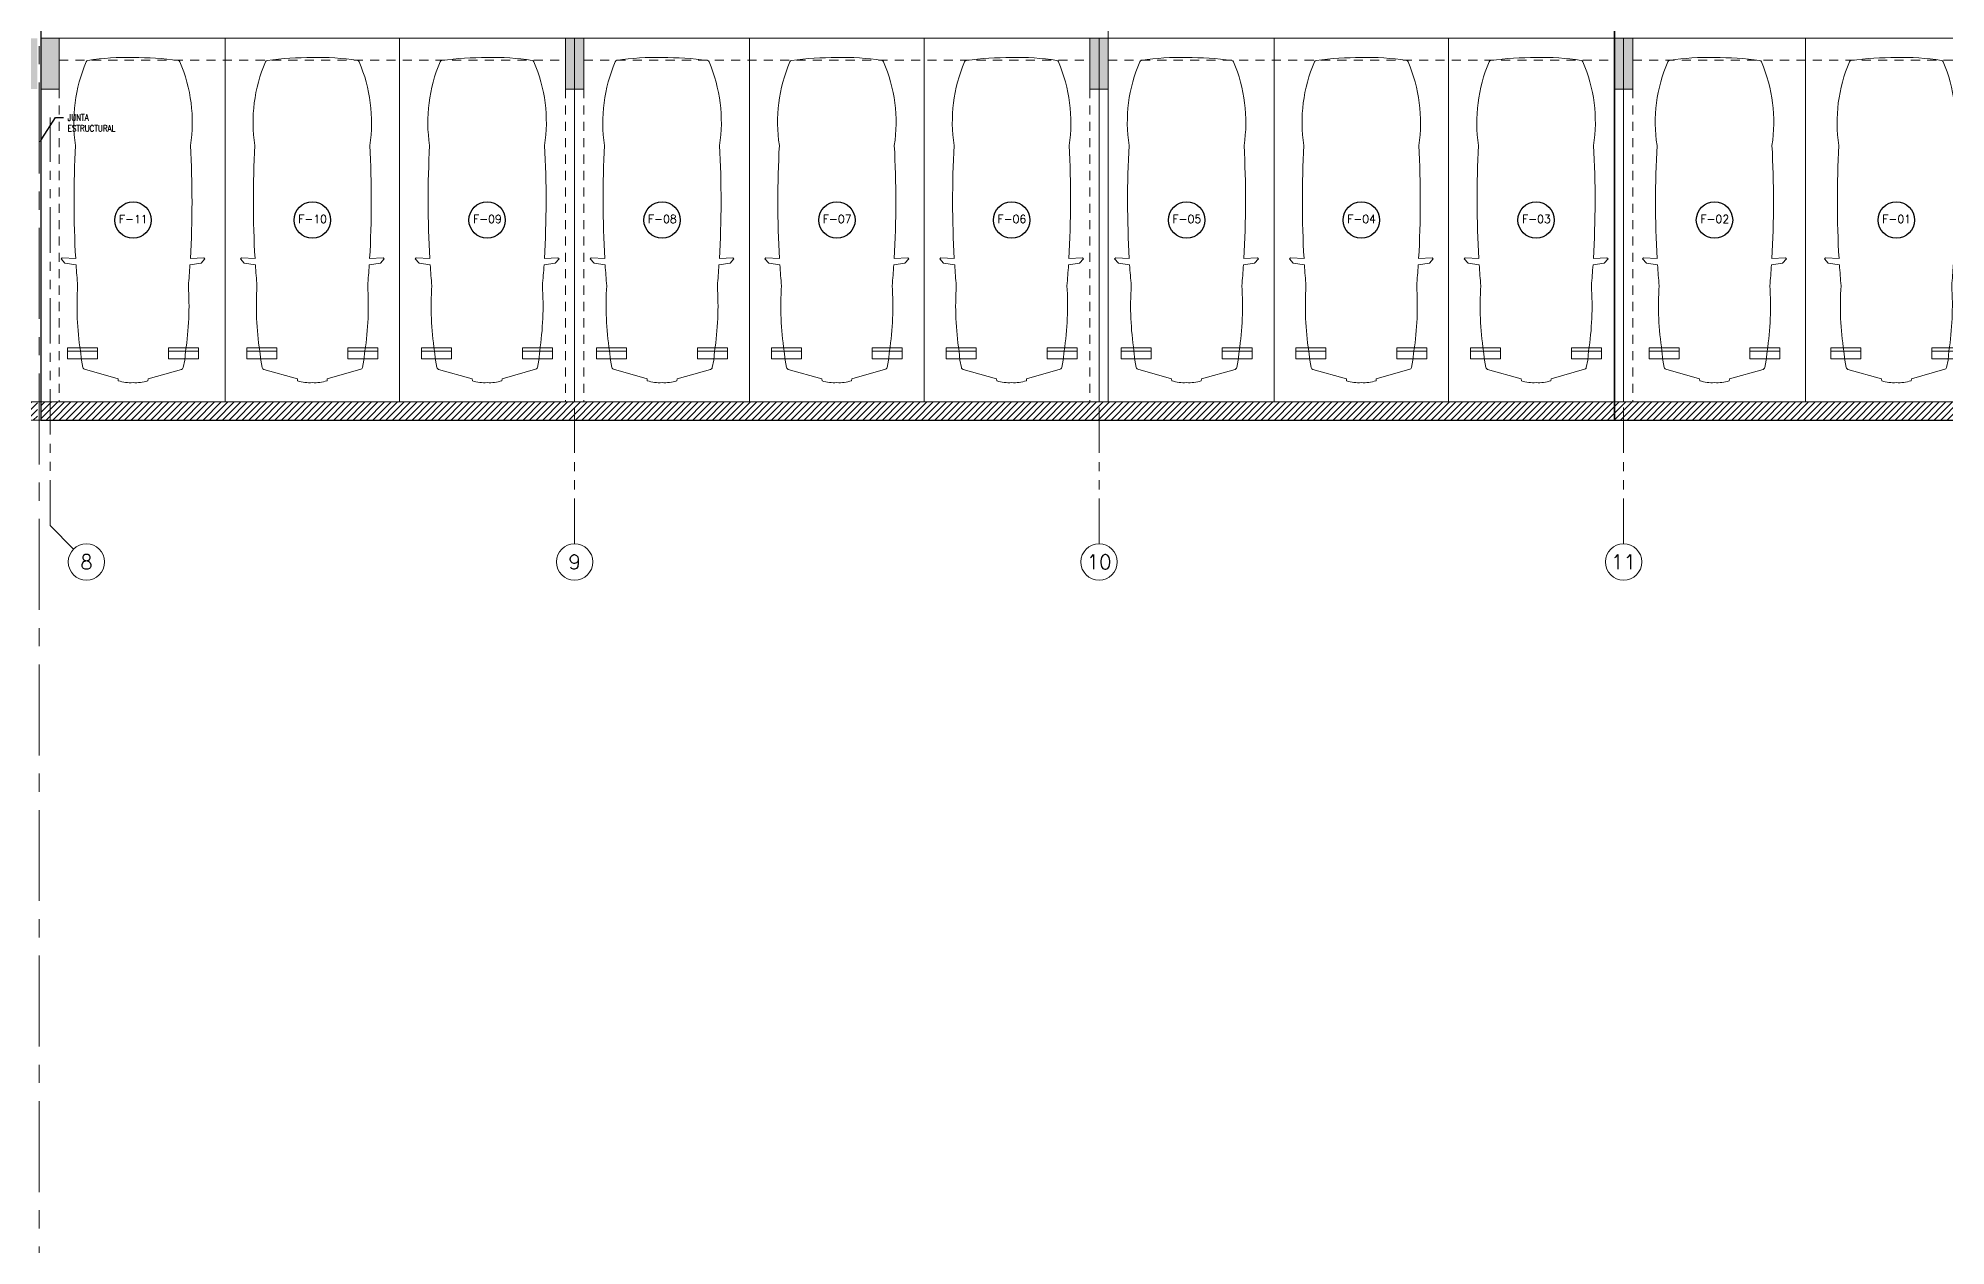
# Model space of a CAD drawing. Header units: millimetres. Extents: x 226317 to 226469, y 8188100 to 8188260.
# Drawn here: x 226388.48 to 226414.7, y 8188180.31 to 8188196.91 of the extents above; entities that cross this region are included whole.
import ezdxf
from ezdxf import colors
from ezdxf.entities.mleader import LeaderData, LeaderLine
from ezdxf.enums import TextEntityAlignment as Align
from ezdxf.math import Vec2, Vec3

# ---------------------------------------------------------------- set-up
doc = ezdxf.new("R2010")
doc.units = ezdxf.units.MM
for name, pattern in [('CENTER', [2, 1.25, -0.25, 0.25, -0.25]), ('HIDDEN2', [0.1875, 0.125, -0.0625]), ('PHANTOM', [2.5, 1.25, -0.25, 0.25, -0.25, 0.25, -0.25]), ('PHANTOM2', [1.25, 0.625, -0.125, 0.125, -0.125, 0.125, -0.125])]:
    doc.linetypes.add(name, pattern=pattern)
for name, color, linetype in [('A-COTAS INT', 8, 'Continuous'), ('A-EJES', 8, 'PHANTOM'), ('A-ESTRUCTURA-HATCH', 8, 'Continuous'), ('A-ESTRUCTURA-MUROS', 8, 'Continuous'), ('A-ESTRUCTURA-VIGAS', 8, 'HIDDEN2'), ('A-LINEAS', 8, 'Continuous'), ('A-MOBILIARIO', 8, 'Continuous'), ('A-NUMERO ESTAC', 8, 'Continuous'), ('A-PROYECCIONES', 8, 'HIDDEN2'), ('A-TEXTO-INDICACIONES', 8, 'Continuous')]:
    doc.layers.add(name, color=color, linetype=linetype)
doc.layers.add('A-ESTRUCTURA-PLACAS', color=8, linetype='Continuous', lineweight=35)
doc.layers.add('A-MUROS', color=8, linetype='Continuous', lineweight=30)
doc.layers.add('A-ETAPAS', color=8, linetype='Continuous', lineweight=35, plot=False)
doc.layers.add('A-ÁREA COMÚN', color=8, linetype='Continuous', plot=False)
doc.styles.add('ROMANS', font='ROMANS.shx', dxfattribs={"oblique": 10})
doc.styles.add('TXT_COTAS', font='romans.shx', dxfattribs={"width": 0.8})

# ---------------------------------------------------------------- blocks, each defined once
blk = doc.blocks.new('EST P1')
at = {"layer": 'A-ESTRUCTURA-HATCH', "lineweight": 0}
h = blk.add_hatch(dxfattribs=at)
h.set_pattern_fill('ANSI31', color=8, scale=0.02)
h.set_pattern_definition([(45, (-226392.07709, -8188203.05961), (-0.04490128060535, 0.04490128060535), [])])
h.paths.add_polyline_path([(-3.61, 5.05), (-3.61, 4.85), (-44.785, 4.85), (-44.785, -0.15), (-46.99, -0.15), (-46.99, -11.15), (-3.61, -11.15), (-3.61, -11.4), (-47.24, -11.4), (-47.24, 0.15), (-45.035, 0.15), (-45.035, 5.05)])
h.paths.add_polyline_path([(5.876, 4.85), (5.876, 5.05), (35.53, 5.05), (35.53, 4.85)])
h.paths.add_polyline_path([(47.915, 5.05), (35.58, 5.05), (35.58, 4.85), (47.915, 4.85)])
h.paths.add_polyline_path([(51.865, 4.85), (53.376, 4.85), (53.376, 5.05), (51.865, 5.05)])
edge = h.paths.add_edge_path()
edge.add_arc((63.301, -0.15), 9.7, 360, 540)
edge.add_line((53.601, -0.15), (53.801, -0.15))
edge.add_arc((63.301, -0.15), 9.5, 0.9047, 180, ccw=False)
edge.add_line((72.799, 0), (70.351, 0))
edge.add_line((70.351, 0), (70.351, -0.15))
edge.add_line((70.351, -0.15), (73.001, -0.15))
edge = h.paths.add_edge_path(flags=0)
edge.add_arc((63.301, -0.15), 3.3, 0.0009, 49.9947)
edge.add_line((65.422, 2.378), (65.422, -0.15))
edge.add_line((65.422, -0.15), (65.272, -0.15))
edge.add_line((65.272, -0.15), (65.272, 2.496))
edge.add_arc((63.301, -0.15), 3.3, 53.3166, 180)
edge.add_line((60.001, -0.15), (59.801, -0.15))
edge.add_arc((63.301, -0.15), 3.5, 2.4574, 179.9999, ccw=False)
edge.add_line((66.797, 0), (69.451, 0))
edge.add_line((69.451, 0), (69.451, -0.15))
edge.add_line((69.451, -0.15), (66.601, -0.15))
h.paths.add_polyline_path([(-3.56, -11.15), (35.53, -11.15), (35.53, -11.4), (-3.56, -11.4)])
h.paths.add_polyline_path([(35.58, -11.15), (71.88, -11.15), (71.88, -11.4), (35.58, -11.4)])
h = blk.add_hatch(color=8, dxfattribs=at)
h.dxf.hatch_style = 1
h.paths.add_polyline_path([(51.865, 5.05), (47.915, 5.05), (47.915, -0.15), (50.25, -0.15), (50.25, 0), (48.065, 0), (48.065, 2.05), (51.865, 2.05), (51.865, 2.2), (48.065, 2.2), (48.065, 4.85), (51.715, 4.85), (51.715, 3.2), (51.865, 3.2)])
h.paths.add_polyline_path([(1.925, -0.151), (-0.175, -0.151), (-0.175, 4.85), (-3.56, 4.85), (-3.56, 5.05), (3.775, 5.05), (3.775, 1.9), (3.625, 1.9), (3.625, 4.85), (-0.025, 4.85), (-0.025, 2.2), (1.925, 2.2), (1.925, 2.05), (-0.025, 2.05), (-0.025, 0), (1.925, -0.001)])
h.paths.add_polyline_path([(71.63, -6.15), (71.88, -6.15), (71.88, -6.85), (71.63, -6.85)])
h.paths.add_polyline_path([(64.42, -6.15), (64.67, -6.15), (64.67, -6.85), (64.42, -6.85)])
h.paths.add_polyline_path([(57.21, -6.15), (57.46, -6.15), (57.46, -6.85), (57.21, -6.85)])
h.paths.add_polyline_path([(50, -6.15), (50.25, -6.15), (50.25, -6.85), (50, -6.85)])
h.paths.add_polyline_path([(42.79, -6.15), (43.04, -6.15), (43.04, -6.85), (42.79, -6.85)])
h.paths.add_polyline_path([(42.79, 0.55), (43.04, 0.55), (43.04, -0.15), (42.79, -0.15)])
h.paths.add_polyline_path([(35.58, -6.15), (35.83, -6.15), (35.83, -6.85), (35.58, -6.85)])
h.paths.add_polyline_path([(35.58, 0.55), (35.83, 0.55), (35.83, -0.15), (35.58, -0.15)])
h.paths.add_polyline_path([(35.28, -6.15), (35.53, -6.15), (35.53, -6.85), (35.28, -6.85)])
h.paths.add_polyline_path([(35.28, 0.55), (35.53, 0.55), (35.53, -0.15), (35.28, -0.15)])
h.paths.add_polyline_path([(30.28, -6.15), (30.53, -6.15), (30.53, -6.85), (30.28, -6.85)])
h.paths.add_polyline_path([(30.28, 0.55), (30.53, 0.55), (30.53, -0.15), (30.28, -0.15)])
h.paths.add_polyline_path([(23.07, -6.15), (23.32, -6.15), (23.32, -6.85), (23.07, -6.85)])
h.paths.add_polyline_path([(23.07, 0.55), (23.32, 0.55), (23.32, -0.15), (23.07, -0.15)])
h.paths.add_polyline_path([(18.07, -6.15), (18.32, -6.15), (18.32, -6.85), (18.07, -6.85)])
h.paths.add_polyline_path([(18.07, 0.55), (18.32, 0.55), (18.32, -0.15), (18.07, -0.15)])
h.paths.add_polyline_path([(10.86, -6.15), (11.11, -6.15), (11.11, -6.85), (10.86, -6.85)])
h.paths.add_polyline_path([(10.86, 0.55), (11.11, 0.55), (11.11, -0.15), (10.86, -0.15)])
h.paths.add_polyline_path([(3.65, -6.15), (3.9, -6.15), (3.9, -6.85), (3.65, -6.85)])
h.paths.add_polyline_path([(3.6, 0.55), (3.9, 0.55), (3.9, -0.15), (3.6, -0.15)])
h.paths.add_polyline_path([(-3.56, -6.15), (-3.31, -6.15), (-3.31, -6.85), (-3.56, -6.85)])
h.paths.add_polyline_path([(-3.56, 0.55), (-3.31, 0.55), (-3.31, -0.15), (-3.56, -0.15)])
h.paths.add_polyline_path([(-3.86, -6.15), (-3.61, -6.15), (-3.61, -6.85), (-3.86, -6.85)])
h.paths.add_polyline_path([(-3.86, 0.55), (-3.61, 0.55), (-3.61, -0.15), (-3.86, -0.15)])
h.paths.add_polyline_path([(-11.07, -6.15), (-10.82, -6.15), (-10.82, -6.85), (-11.07, -6.85)])
h.paths.add_polyline_path([(-11.07, 0.55), (-10.82, 0.55), (-10.82, -0.15), (-11.07, -0.15)])
h.paths.add_polyline_path([(-18.28, -6.15), (-18.03, -6.15), (-18.03, -6.85), (-18.28, -6.85)])
h.paths.add_polyline_path([(-18.28, 0.55), (-18.03, 0.55), (-18.03, -0.15), (-18.28, -0.15)])
h.paths.add_polyline_path([(-25.49, -6.15), (-25.24, -6.15), (-25.24, -6.85), (-25.49, -6.85)])
h.paths.add_polyline_path([(-25.49, 0.55), (-25.24, 0.55), (-25.24, -0.15), (-25.49, -0.15)])
h.paths.add_polyline_path([(-32.7, -6.15), (-32.45, -6.15), (-32.45, -6.85), (-32.7, -6.85)])
h.paths.add_polyline_path([(-32.7, 0.55), (-32.45, 0.55), (-32.45, -0.15), (-32.7, -0.15)])
h.paths.add_polyline_path([(-39.91, -6.15), (-39.66, -6.15), (-39.66, -6.85), (-39.91, -6.85)])
h.paths.add_polyline_path([(-39.91, 0.55), (-39.66, 0.55), (-39.66, -0.15), (-39.91, -0.15)])
at = {"layer": 'A-ESTRUCTURA-MUROS', "color": 8, "lineweight": 0}
blk.add_lwpolyline([(-3.56, -11.15), (35.53, -11.15), (35.53, -11.4), (-3.56, -11.4)], close=True, dxfattribs=at)
at = {"layer": 'A-ESTRUCTURA-PLACAS', "color": 8, "lineweight": 0}
for points in [[(-3.56, -6.15), (-3.31, -6.15), (-3.31, -6.85), (-3.56, -6.85)], [(3.65, -6.15), (3.9, -6.15), (3.9, -6.85), (3.65, -6.85)], [(10.86, -6.15), (11.11, -6.15), (11.11, -6.85), (10.86, -6.85)], [(18.07, -6.15), (18.32, -6.15), (18.32, -6.85), (18.07, -6.85)]]:
    blk.add_lwpolyline(points, close=True, dxfattribs=at)
at = {"layer": 'A-ESTRUCTURA-VIGAS', "color": 8, "lineweight": 0}
for points in [[(3.901, -6.151), (10.86, -6.151)], [(-3.31, -6.45), (3.65, -6.45)], [(3.901, -6.451), (10.86, -6.451)], [(11.11, -6.45), (18.07, -6.45)], [(18.32, -6.45), (23.07, -6.45)], [(-3.56, -6.85), (-3.56, -11.15)], [(-3.31, -6.85), (-3.31, -11.15)], [(3.65, -6.85), (3.65, -11.15)], [(3.9, -6.85), (3.9, -11.15)], [(10.86, -6.85), (10.86, -11.15)], [(11.11, -6.85), (11.11, -11.15)], [(18.07, -6.85), (18.07, -11.15)], [(18.32, -6.85), (18.32, -11.15)]]:
    blk.add_lwpolyline(points, dxfattribs=at)
blk = doc.blocks.new('EJE')
at = {"linetype": 'Continuous'}
blk.add_circle((0, 0), 0.5, dxfattribs=at)
at = {"layer": 'A-TEXTO-INDICACIONES', "style": 'ROMANS'}
blk.add_attdef('EJE', text='', height=0.22, rotation=0, dxfattribs=at).set_placement((0.007, 0.028), align=Align.MIDDLE_CENTER)
blk = doc.blocks.new('numeración')
at = {"layer": 'A-NUMERO ESTAC', "color": 8, "lineweight": 0, "xscale": 0.5, "yscale": 0.5, "zscale": 0.5}
for p, values in [((-75.296, -18.2), {'EJE': 'F-11'}), ((-72.831, -18.199), {'EJE': 'F-10'}), ((-70.428, -18.199), {'EJE': 'F-09'}), ((-65.62, -18.199), {'EJE': 'F-07'}), ((-63.218, -18.199), {'EJE': 'F-06'}), ((-60.813, -18.199), {'EJE': 'F-05'}), ((-58.411, -18.199), {'EJE': 'F-04'}), ((-56.008, -18.199), {'EJE': 'F-03'}), ((-53.556, -18.199), {'EJE': 'F-02'}), ((-51.056, -18.199), {'EJE': 'F-01'})]:
    blk.add_blockref('EJE', p, dxfattribs=at).add_auto_attribs(values)
at = {"layer": 'A-NUMERO ESTAC', "color": 8, "lineweight": 0}
ref = blk.add_blockref('EJE', (-68.023, -18.199), dxfattribs=dict(at, xscale=0.5, yscale=0.5, zscale=0.5))
ref.add_attrib('EJE', 'F-08', dxfattribs={"layer": 'A-TEXTO-INDICACIONES', "color": 8, "height": 0.11, "rotation": 0, "style": 'ROMANS'}).set_placement((-68.02, -18.185), align=Align.MIDDLE_CENTER)
blk = doc.blocks.new('EJES 1P')
at = {"layer": 'A-EJES', "color": 8, "linetype": 'PHANTOM2', "lineweight": 0}
blk.add_line((41.898, -18.221), (41.574, -17.898), dxfattribs=at)
for points in [[(41.574, -17.898), (41.574, -12.292)], [(48.784, -18.151), (48.784, -12.292)], [(55.994, -18.151), (55.994, -12.292)], [(63.204, -18.151), (63.204, -12.292)]]:
    blk.add_lwpolyline(points, dxfattribs=at)
at = {"layer": 'A-EJES', "color": 8, "linetype": 'Continuous', "lineweight": 0}
for centre in [(42.074, -18.398), (48.784, -18.398), (55.994, -18.398), (63.204, -18.398)]:
    blk.add_circle(centre, 0.25, dxfattribs=at)
at = {"layer": 'A-EJES', "color": 8, "linetype": 'Continuous', "lineweight": 0, "style": 'ROMANS'}
for s, p in [('8', (42.074, -18.398)), ('9', (48.784, -18.398)), ('10', (55.994, -18.398)), ('11', (63.204, -18.398))]:
    blk.add_text(s, height=0.2, dxfattribs=at).set_placement(p, align=Align.MIDDLE_CENTER)
blk = doc.blocks.new('*U64')
at = {"color": 8, "lineweight": 0, "ltscale": 0.5}
for p, q in [((0.35, 4.302), (0.763, 4.302)), ((2.15, 4.302), (1.737, 4.302))]:
    blk.add_line(p, q, dxfattribs=at)
for points in [[(0, 0), (2.5, 0), (2.5, 5), (0, 5)], [(0.35, 4.405), (0.35, 4.255), (0.763, 4.255), (0.763, 4.405)], [(1.737, 4.405), (1.737, 4.255), (2.15, 4.255), (2.15, 4.405)]]:
    blk.add_lwpolyline(points, close=True, dxfattribs=at)
blk.add_lwpolyline([(2.038, 3.029), (2.225, 3.018), (2.239, 3.033), (2.186, 3.092), (2.032, 3.115, 0.005253), (2.011, 3.403, 0.053235), (1.973, 4.298), (1.96, 4.424), (1.941, 4.525), (1.936, 4.535, 0.218656), (1.917, 4.551), (1.456, 4.68), (1.452, 4.708, 0.091554), (1.25, 4.734, 0.09162), (1.048, 4.709), (1.044, 4.682), (0.583, 4.552, 0.218656), (0.564, 4.536), (0.559, 4.527), (0.54, 4.425), (0.527, 4.3, 0.053235), (0.489, 3.404, 0.005253), (0.468, 3.116), (0.314, 3.093), (0.261, 3.034), (0.275, 3.019), (0.462, 3.03, 0.028265), (0.46, 1.476, 0.139924), (0.605, 0.325, 0.272148), (0.629, 0.306, 0.035353), (1.25, 0.266, 0.045639), (1.869, 0.305, 0.272148), (1.893, 0.324, 0.139889), (2.04, 1.475, 0.028265)], format="xyb", close=True, dxfattribs=at)
blk = doc.blocks.new('*U62')
at = {"color": 8, "lineweight": 0, "ltscale": 0.5}
for p, q in [((0.35, 4.302), (0.763, 4.302)), ((2.15, 4.302), (1.737, 4.302))]:
    blk.add_line(p, q, dxfattribs=at)
for points in [[(0, 0), (2.5, 0), (2.5, 5), (0, 5)], [(0.35, 4.405), (0.35, 4.255), (0.763, 4.255), (0.763, 4.405)], [(1.737, 4.405), (1.737, 4.255), (2.15, 4.255), (2.15, 4.405)]]:
    blk.add_lwpolyline(points, close=True, dxfattribs=at)
blk.add_lwpolyline([(2.038, 3.029), (2.225, 3.018), (2.239, 3.033), (2.186, 3.092), (2.032, 3.115, 0.005253), (2.011, 3.403, 0.053235), (1.973, 4.298), (1.96, 4.424), (1.941, 4.525), (1.936, 4.535, 0.218656), (1.917, 4.551), (1.456, 4.68), (1.452, 4.708, 0.091554), (1.25, 4.734, 0.09162), (1.048, 4.709), (1.044, 4.682), (0.583, 4.552, 0.218656), (0.564, 4.536), (0.559, 4.527), (0.54, 4.425), (0.527, 4.3, 0.053235), (0.489, 3.404, 0.005253), (0.468, 3.116), (0.314, 3.093), (0.261, 3.034), (0.275, 3.019), (0.462, 3.03, 0.028265), (0.46, 1.476, 0.139924), (0.605, 0.325, 0.272148), (0.629, 0.306, 0.035353), (1.25, 0.266, 0.045639), (1.869, 0.305, 0.272148), (1.893, 0.324, 0.139889), (2.04, 1.475, 0.028265)], format="xyb", close=True, dxfattribs=at)
blk = doc.blocks.new('*U60')
at = {"color": 8, "lineweight": 0, "ltscale": 0.5}
for p, q in [((0.3, 4.302), (0.713, 4.302)), ((2.1, 4.302), (1.687, 4.302))]:
    blk.add_line(p, q, dxfattribs=at)
for points in [[(0, 0), (2.4, 0), (2.4, 5), (0, 5)], [(0.3, 4.405), (0.3, 4.255), (0.713, 4.255), (0.713, 4.405)], [(1.687, 4.405), (1.687, 4.255), (2.1, 4.255), (2.1, 4.405)]]:
    blk.add_lwpolyline(points, close=True, dxfattribs=at)
blk.add_lwpolyline([(1.988, 3.029), (2.175, 3.018), (2.189, 3.033), (2.136, 3.092), (1.982, 3.115, 0.005253), (1.961, 3.403, 0.053235), (1.923, 4.298), (1.91, 4.424), (1.891, 4.525), (1.886, 4.535, 0.218656), (1.867, 4.551), (1.406, 4.68), (1.402, 4.708, 0.091554), (1.2, 4.734, 0.09162), (0.998, 4.709), (0.994, 4.682), (0.533, 4.552, 0.218656), (0.514, 4.536), (0.509, 4.527), (0.49, 4.425), (0.477, 4.3, 0.053235), (0.439, 3.404, 0.005253), (0.418, 3.116), (0.264, 3.093), (0.211, 3.034), (0.225, 3.019), (0.412, 3.03, 0.028265), (0.41, 1.476, 0.139924), (0.555, 0.325, 0.272148), (0.579, 0.306, 0.035353), (1.2, 0.266, 0.045639), (1.819, 0.305, 0.272148), (1.843, 0.324, 0.139889), (1.99, 1.475, 0.028265)], format="xyb", close=True, dxfattribs=at)
blk = doc.blocks.new('*U61')
at = {"color": 8, "lineweight": 0, "ltscale": 0.5}
for p, q in [((0.302, 4.302), (0.715, 4.302)), ((2.102, 4.302), (1.69, 4.302))]:
    blk.add_line(p, q, dxfattribs=at)
for points in [[(0, 0), (2.405, 0), (2.405, 5), (0, 5)], [(0.302, 4.405), (0.302, 4.255), (0.715, 4.255), (0.715, 4.405)], [(1.69, 4.405), (1.69, 4.255), (2.102, 4.255), (2.102, 4.405)]]:
    blk.add_lwpolyline(points, close=True, dxfattribs=at)
blk.add_lwpolyline([(1.99, 3.029), (2.177, 3.018), (2.191, 3.033), (2.138, 3.092), (1.985, 3.115, 0.005253), (1.963, 3.403, 0.053235), (1.925, 4.298), (1.912, 4.424), (1.893, 4.525), (1.889, 4.535, 0.218656), (1.87, 4.551), (1.408, 4.68), (1.405, 4.708, 0.091554), (1.203, 4.734, 0.09162), (1, 4.709), (0.997, 4.682), (0.535, 4.552, 0.218656), (0.516, 4.536), (0.512, 4.527), (0.493, 4.425), (0.48, 4.3, 0.053235), (0.442, 3.404, 0.005253), (0.42, 3.116), (0.267, 3.093), (0.214, 3.034), (0.228, 3.019), (0.415, 3.03, 0.028265), (0.412, 1.476, 0.139924), (0.557, 0.325, 0.272148), (0.581, 0.306, 0.035353), (1.203, 0.266, 0.045639), (1.822, 0.305, 0.272148), (1.846, 0.324, 0.139889), (1.993, 1.475, 0.028265)], format="xyb", close=True, dxfattribs=at)
blk = doc.blocks.new('*U73')
at = {"color": 8, "lineweight": 0, "ltscale": 0.5}
for p, q in [((0.365, 4.302), (0.778, 4.302)), ((2.165, 4.302), (1.752, 4.302))]:
    blk.add_line(p, q, dxfattribs=at)
for points in [[(0, 0), (2.53, 0), (2.53, 5), (0, 5)], [(0.365, 4.405), (0.365, 4.255), (0.778, 4.255), (0.778, 4.405)], [(1.752, 4.405), (1.752, 4.255), (2.165, 4.255), (2.165, 4.405)]]:
    blk.add_lwpolyline(points, close=True, dxfattribs=at)
blk.add_lwpolyline([(2.053, 3.029), (2.24, 3.018), (2.254, 3.033), (2.201, 3.092), (2.047, 3.115, 0.005253), (2.026, 3.403, 0.053235), (1.988, 4.298), (1.975, 4.424), (1.956, 4.525), (1.951, 4.535, 0.218656), (1.932, 4.551), (1.471, 4.68), (1.467, 4.708, 0.091554), (1.265, 4.734, 0.09162), (1.063, 4.709), (1.059, 4.682), (0.598, 4.552, 0.218656), (0.579, 4.536), (0.574, 4.527), (0.555, 4.425), (0.542, 4.3, 0.053235), (0.504, 3.404, 0.005253), (0.483, 3.116), (0.329, 3.093), (0.276, 3.034), (0.29, 3.019), (0.477, 3.03, 0.028265), (0.475, 1.476, 0.139924), (0.62, 0.325, 0.272148), (0.644, 0.306, 0.035353), (1.265, 0.266, 0.045639), (1.884, 0.305, 0.272148), (1.908, 0.324, 0.139889), (2.055, 1.475, 0.028265)], format="xyb", close=True, dxfattribs=at)
blk = doc.blocks.new('TEXTOSSS')
at = {"layer": 'A-TEXTO-INDICACIONES', "color": 8, "lineweight": 0}
ml = blk.add_multileader_mtext('Standard', dxfattribs=at)
ml.set_content('\\pxsm1,ql,t16;JUNTA ESTRUCTURAL', color=8, style='TXT_COTAS')
ml.set_leader_properties(color=7)
ml.build(insert=Vec2(0, 0))
ml.multileader.update_dxf_attribs({"dogleg_length": 0.11, "arrow_head_size": 0.07})
ctx = ml.context
ctx.base_point, ctx.char_height, ctx.arrow_head_size, ctx.landing_gap_size, ctx.plane_origin = Vec3(-78.98, -5.589), 0.09, 0.07, 0.05, Vec3(-79.244, -6.029)
ctx.text_align_type = 2
notes = []
notes.append((ctx, [(0, (1, 1, 0), (-79.091, -5.589), (1, 0), 0.11, [(0, [(-79.32, -5.941)], 0, [])])]))
ctx.mtext.insert, ctx.mtext.width, ctx.mtext.defined_height, ctx.mtext.alignment, ctx.mtext.flow_direction = Vec3(-78.217, -5.544), 0.70899, 0.437, 3, 5
for ctx, leaders in notes:
    for number, flags, end, landing, length, lines in leaders:
        leader = LeaderData()
        leader.index, (leader.has_last_leader_line, leader.has_dogleg_vector, leader.attachment_direction) = number, flags
        leader.last_leader_point, leader.dogleg_vector, leader.dogleg_length = Vec3(end), Vec3(landing), length
        for number, points, colour, breaks in lines:
            line = LeaderLine()
            line.index, line.vertices, line.color, line.breaks = number, Vec3.list(points), colors.encode_raw_color(colour), breaks
            leader.lines.append(line)
        ctx.leaders.append(leader)
blk = doc.blocks.new('arq. estac.')
at = {"layer": 'A-ETAPAS', "color": 8, "linetype": 'CENTER', "lineweight": 0}
blk.add_line((226683.914, 8188264.946), (226683.914, 8188104.966), dxfattribs=at)
at = {"layer": 'A-LINEAS', "color": 8, "lineweight": 0}
blk.add_lwpolyline([(226698.609, 8188212.554), (226698.609, 8188196.554), (226730.289, 8188196.554), (226730.289, 8188212.554)], close=True, dxfattribs=at)
at = {"layer": 'A-MUROS', "color": 8, "lineweight": 0}
for p, q in [((226759.379, 8188196.554), (226640.509, 8188196.554)), ((226640.259, 8188196.304), (226759.379, 8188196.304))]:
    blk.add_line(p, q, dxfattribs=at)
for points in [[(226683.939, 8188201.554), (226684.189, 8188201.554), (226684.189, 8188200.854), (226683.939, 8188200.854)], [(226691.149, 8188201.554), (226691.399, 8188201.554), (226691.399, 8188200.854), (226691.149, 8188200.854)], [(226698.359, 8188201.554), (226698.609, 8188201.554), (226698.609, 8188200.854), (226698.359, 8188200.854)], [(226705.819, 8188201.554), (226705.569, 8188201.554), (226705.569, 8188200.854), (226705.819, 8188200.854)]]:
    blk.add_lwpolyline(points, close=True, dxfattribs=at)
at = {"layer": 'A-ÁREA COMÚN'}
for points in [[(226705.569, 8188196.304), (226723.029, 8188196.305), (226723.029, 8188212.754), (226720.225, 8188212.754), (226720.225, 8188213.604), (226716.275, 8188213.604), (226716.275, 8188212.755), (226705.569, 8188212.754)], [(226705.569, 8188212.754), (226698.409, 8188212.754), (226698.409, 8188213.204), (226697.809, 8188213.204), (226697.809, 8188212.755), (226683.939, 8188212.755), (226683.939, 8188196.304), (226705.569, 8188196.304)]]:
    blk.add_lwpolyline(points, close=True, dxfattribs=at)
at = {"color": 8, "lineweight": 0}
blk.add_blockref('EST P1', (226687.499, 8188207.704), dxfattribs=at)
at = {"layer": 'A-COTAS INT'}
blk.add_blockref('TEXTOSSS', (226763.231, 8188206.054), dxfattribs=at)
at = {"layer": 'A-ETAPAS'}
blk.add_blockref('numeración', (226760.5, 8188217.254), dxfattribs=at)
at = {"layer": 'A-MOBILIARIO', "rotation": 180.0000007056432}
for name, p in [('*U73', (226686.469, 8188201.554)), ('*U61', (226693.679, 8188201.554)), ('*U61', (226700.889, 8188201.554)), ('*U62', (226708.194, 8188201.554))]:
    blk.add_blockref(name, p, dxfattribs=at)
at = {"layer": 'A-MOBILIARIO', "xscale": -1, "rotation": 179.9999992943567}
for name, p in [('*U60', (226686.469, 8188201.554)), ('*U61', (226688.869, 8188201.554)), ('*U60', (226693.679, 8188201.554)), ('*U61', (226696.079, 8188201.554)), ('*U60', (226700.889, 8188201.554)), ('*U61', (226703.289, 8188201.554)), ('*U64', (226708.194, 8188201.554))]:
    blk.add_blockref(name, p, dxfattribs=at)
at = {"layer": 'A-PROYECCIONES'}
blk.add_blockref('EJES 1P', (226642.49, 8188212.754), dxfattribs=at)

msp = doc.modelspace()

# ---------------------------------------------------------------- block references
msp.add_blockref('arq. estac.', (-295.422, -4.646))

doc.saveas('drawing.dxf')
